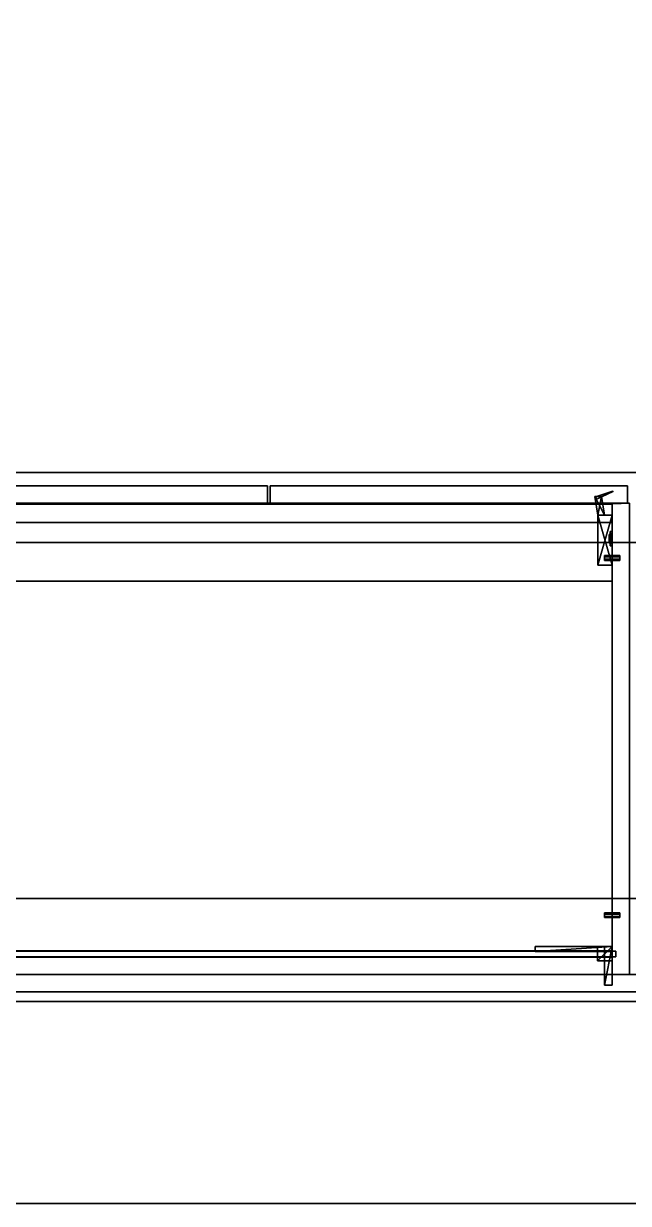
# Model space of a CAD drawing. Extents: x 0 to 6014, y -2453 to 0.
# Drawn here: x 2409 to 3038, y -2453 to -1227 of the extents above; entities that cross this region are included whole.
import ezdxf

# ---------------------------------------------------------------- set-up
doc = ezdxf.new("R2010")
doc.units = 0
for name, color, linetype in [('LAYER0', 7, 'CONTINUOUS'), ('LAYER1', 7, 'CONTINUOUS'), ('LAYER692', 7, 'CONTINUOUS'), ('LAYER698', 7, 'CONTINUOUS'), ('LAYER699', 45, 'CONTINUOUS'), ('LAYER785', 7, 'CONTINUOUS'), ('LAYER786', 2, 'CONTINUOUS'), ('LAYER787', 7, 'CONTINUOUS'), ('LAYER788', 253, 'CONTINUOUS'), ('LAYER789', 253, 'CONTINUOUS'), ('LAYER790', 253, 'CONTINUOUS'), ('LAYER791', 253, 'CONTINUOUS'), ('LAYER792', 253, 'CONTINUOUS'), ('LAYER793', 253, 'CONTINUOUS'), ('LAYER794', 7, 'CONTINUOUS'), ('LAYER796', 7, 'CONTINUOUS'), ('LAYER797', 7, 'CONTINUOUS'), ('LAYER798', 7, 'CONTINUOUS'), ('LAYER799', 7, 'CONTINUOUS'), ('LAYER800', 254, 'CONTINUOUS'), ('LAYER801', 254, 'CONTINUOUS'), ('LAYER808', 254, 'CONTINUOUS'), ('LAYER809', 28, 'CONTINUOUS'), ('LAYER810', 253, 'CONTINUOUS'), ('LAYER811', 28, 'CONTINUOUS'), ('LAYER812', 253, 'CONTINUOUS'), ('LAYER813', 254, 'CONTINUOUS')]:
    doc.layers.add(name, color=color, linetype=linetype)

msp = doc.modelspace()

# ---------------------------------------------------------------- linework, layer by layer
at = {"layer": 'LAYER0'}
for points, invisible_edges in [([(1510, -265), (4585, 0), (2107, -1840), (1510, -265)], 7), ([(1510, 0, 5), (2107, -1840, 5), (4585, 0, 5), (1510, 0, 5)], 3), ([(2107, -1840), (4585, 0), (2107, -2453), (2107, -1840)], 3), ([(2107, -2453), (4585, 0), (4585, -640), (2107, -2453)], 5), ([(4585, 0, 5), (2107, -1840, 5), (4585, -640, 5), (4585, 0, 5)], 3), ([(2107, -2453), (4585, -640), (6013.69, -2453), (2107, -2453)], 3), ([(2107, -1840, 5), (6013.69, -2453, 5), (4585, -640, 5), (2107, -1840, 5)], 7), ([(6013.69, -2453, 5), (2107, -1840, 5), (2107, -2453, 5), (6013.69, -2453, 5)], 1), ([(6013.69, -2453, 5), (2107, -2453), (6013.69, -2453), (6013.69, -2453, 5)], 1), ([(2107, -2453), (6013.69, -2453, 5), (2107, -2453, 5), (2107, -2453)], 1)]:
    msp.add_3dface(points, dxfattribs=dict(at, invisible_edges=invisible_edges))
at = {"layer": 'LAYER692', "invisible_edges": 1}
for points in [[(3677, -1693, 942), (2257, -2243, 942), (2257, -1693, 942), (3677, -1693, 942)], [(2257, -2243, 942), (3677, -1693, 942), (3677, -2243, 942), (2257, -2243, 942)], [(2257, -1693, 962), (3677, -1693, 942), (2257, -1693, 942), (2257, -1693, 962)], [(3677, -1693, 942), (2257, -1693, 962), (3677, -1693, 962), (3677, -1693, 942)], [(3677, -2243, 962), (2257, -1693, 962), (2257, -2243, 962), (3677, -2243, 962)], [(2257, -1693, 962), (3677, -2243, 962), (3677, -1693, 962), (2257, -1693, 962)], [(3677, -2243, 962), (2257, -2243, 942), (3677, -2243, 942), (3677, -2243, 962)], [(2257, -2243, 942), (3677, -2243, 962), (2257, -2243, 962), (2257, -2243, 942)]]:
    msp.add_3dface(points, dxfattribs=at)
at = {"layer": 'LAYER698', "invisible_edges": 1}
for points in [[(3657, -1766, 5), (2257, -2136, 5), (2257, -1766, 5), (3657, -1766, 5)], [(2257, -2136, 5), (3657, -1766, 5), (3657, -2136, 5), (2257, -2136, 5)], [(2257, -1766, 155), (3657, -1766, 5), (2257, -1766, 5), (2257, -1766, 155)], [(3657, -1766, 5), (2257, -1766, 155), (3657, -1766, 155), (3657, -1766, 5)], [(3657, -2136, 155), (2257, -1766, 155), (2257, -2136, 155), (3657, -2136, 155)], [(2257, -1766, 155), (3657, -2136, 155), (3657, -1766, 155), (2257, -1766, 155)], [(3657, -2136, 155), (2257, -2136, 5), (3657, -2136, 5), (3657, -2136, 155)], [(2257, -2136, 5), (3657, -2136, 155), (2257, -2136, 155), (2257, -2136, 5)]]:
    msp.add_3dface(points, dxfattribs=at)
at = {"layer": 'LAYER699', "invisible_edges": 1}
for points in [[(2257, -2215, 942), (3657, -2215, 5), (2257, -2215, 5), (2257, -2215, 942)], [(3657, -2215, 5), (2257, -2215, 942), (3657, -2215, 942), (3657, -2215, 5)], [(2257, -2233, 5), (3657, -2215, 5), (3657, -2233, 5), (2257, -2233, 5)], [(3657, -2215, 5), (2257, -2233, 5), (2257, -2215, 5), (3657, -2215, 5)], [(2257, -2215, 942), (3657, -2233, 942), (3657, -2215, 942), (2257, -2215, 942)], [(3657, -2233, 942), (2257, -2215, 942), (2257, -2233, 942), (3657, -2233, 942)], [(3657, -2233, 942), (2257, -2233, 5), (3657, -2233, 5), (3657, -2233, 942)], [(2257, -2233, 5), (3657, -2233, 942), (2257, -2233, 942), (2257, -2233, 5)]]:
    msp.add_3dface(points, dxfattribs=at)
at = {"layer": 'LAYER785', "invisible_edges": 1}
for points in [[(2307, -2215, 156), (3021, -1725, 156), (3021, -2215, 156), (2307, -2215, 156)], [(3021, -1725, 156), (2307, -2215, 156), (2307, -1725, 156), (3021, -1725, 156)], [(2307, -1725, 174), (3021, -1725, 156), (2307, -1725, 156), (2307, -1725, 174)], [(3021, -1725, 156), (2307, -1725, 174), (3021, -1725, 174), (3021, -1725, 156)], [(2307, -1725, 174), (3021, -2215, 174), (3021, -1725, 174), (2307, -1725, 174)], [(3021, -2215, 174), (2307, -1725, 174), (2307, -2215, 174), (3021, -2215, 174)], [(3021, -2215, 174), (3021, -1725, 156), (3021, -1725, 174), (3021, -2215, 174)], [(3021, -1725, 156), (3021, -2215, 174), (3021, -2215, 156), (3021, -1725, 156)], [(3021, -2215, 174), (2307, -2215, 156), (3021, -2215, 156), (3021, -2215, 174)], [(2307, -2215, 156), (3021, -2215, 174), (2307, -2215, 174), (2307, -2215, 156)]]:
    msp.add_3dface(points, dxfattribs=at)
at = {"layer": 'LAYER786'}
for points in [[(2941, -2186, 878), (2941, -2191, 878), (2941, -2186, 901), (2941, -2186, 878)], [(2941, -2186, 901), (2941, -2191, 878), (2941, -2191, 901), (2941, -2186, 901)], [(2941, -2186, 901), (2941, -2191, 901), (3021, -2186, 901), (2941, -2186, 901)], [(3021, -2186, 901), (2941, -2191, 901), (3021, -2191, 901), (3021, -2186, 901)], [(2941, -2186, 901), (3021, -2186, 901), (2941, -2186, 878), (2941, -2186, 901)], [(2941, -2186, 878), (3021, -2186, 901), (3021, -2186, 878), (2941, -2186, 878)], [(2941, -2186, 878), (3021, -2186, 878), (2941, -2191, 878), (2941, -2186, 878)], [(2941, -2191, 878), (3021, -2186, 878), (3021, -2191, 878), (2941, -2191, 878)], [(2941, -2191, 878), (3021, -2191, 878), (2941, -2191, 901), (2941, -2191, 878)], [(2941, -2191, 901), (3021, -2191, 878), (3021, -2191, 901), (2941, -2191, 901)], [(3021, -2186, 901), (3021, -2191, 901), (3021, -2186, 878), (3021, -2186, 901)], [(3021, -2186, 878), (3021, -2191, 901), (3021, -2191, 878), (3021, -2186, 878)]]:
    msp.add_3dface(points, dxfattribs=at)
at = {"layer": 'LAYER787', "invisible_edges": 1}
for points in [[(3021, -2186, 878), (2941, -2186, 901), (3021, -2186, 901), (3021, -2186, 878)], [(2941, -2186, 901), (3021, -2186, 878), (2941, -2186, 878), (2941, -2186, 901)], [(3021, -2191, 901), (2941, -2186, 901), (2941, -2191, 901), (3021, -2191, 901)], [(2941, -2186, 901), (3021, -2191, 901), (3021, -2186, 901), (2941, -2186, 901)], [(2941, -2191, 878), (2941, -2186, 901), (2941, -2186, 878), (2941, -2191, 878)], [(2941, -2186, 901), (2941, -2191, 878), (2941, -2191, 901), (2941, -2186, 901)], [(3021, -2186, 878), (2941, -2191, 878), (2941, -2186, 878), (3021, -2186, 878)], [(2941, -2191, 878), (3021, -2186, 878), (3021, -2191, 878), (2941, -2191, 878)], [(2941, -2191, 878), (3021, -2191, 901), (2941, -2191, 901), (2941, -2191, 878)], [(3021, -2191, 901), (2941, -2191, 878), (3021, -2191, 878), (3021, -2191, 901)], [(3021, -2191, 901), (3021, -2186, 878), (3021, -2186, 901), (3021, -2191, 901)], [(3021, -2186, 878), (3021, -2191, 901), (3021, -2191, 878), (3021, -2186, 878)]]:
    msp.add_3dface(points, dxfattribs=at)
at = {"layer": 'LAYER788'}
for points in [[(3006, -2186, 886), (3006, -2201, 886), (3006, -2186, 901), (3006, -2186, 886)], [(3006, -2186, 901), (3006, -2201, 886), (3006, -2201, 901), (3006, -2186, 901)], [(3006, -2186, 901), (3006, -2201, 901), (3021, -2186, 901), (3006, -2186, 901)], [(3021, -2186, 901), (3006, -2201, 901), (3021, -2201, 901), (3021, -2186, 901)], [(3006, -2186, 901), (3021, -2186, 901), (3006, -2186, 886), (3006, -2186, 901)], [(3006, -2186, 886), (3021, -2186, 901), (3021, -2186, 886), (3006, -2186, 886)], [(3006, -2186, 886), (3021, -2186, 886), (3006, -2201, 886), (3006, -2186, 886)], [(3006, -2201, 886), (3021, -2186, 886), (3021, -2201, 886), (3006, -2201, 886)], [(3021, -2186, 901), (3021, -2201, 901), (3021, -2186, 886), (3021, -2186, 901)], [(3021, -2186, 886), (3021, -2201, 901), (3021, -2201, 886), (3021, -2186, 886)], [(3006, -2201, 886), (3021, -2201, 886), (3006, -2201, 901), (3006, -2201, 886)], [(3006, -2201, 901), (3021, -2201, 886), (3021, -2201, 901), (3006, -2201, 901)]]:
    msp.add_3dface(points, dxfattribs=at)
at = {"layer": 'LAYER789'}
for points in [[(3006, -2186, 886), (3006, -2201, 886), (3006, -2186, 901), (3006, -2186, 886)], [(3006, -2186, 901), (3006, -2201, 886), (3006, -2201, 901), (3006, -2186, 901)], [(3006, -2186, 901), (3006, -2201, 901), (3021, -2186, 901), (3006, -2186, 901)], [(3021, -2186, 901), (3006, -2201, 901), (3021, -2201, 901), (3021, -2186, 901)], [(3006, -2186, 901), (3021, -2186, 901), (3006, -2186, 886), (3006, -2186, 901)], [(3006, -2186, 886), (3021, -2186, 901), (3021, -2186, 886), (3006, -2186, 886)], [(3006, -2186, 886), (3021, -2186, 886), (3006, -2201, 886), (3006, -2186, 886)], [(3006, -2201, 886), (3021, -2186, 886), (3021, -2201, 886), (3006, -2201, 886)], [(3021, -2186, 901), (3021, -2201, 901), (3021, -2186, 886), (3021, -2186, 901)], [(3021, -2186, 886), (3021, -2201, 901), (3021, -2201, 886), (3021, -2186, 886)], [(3006, -2201, 886), (3021, -2201, 886), (3006, -2201, 901), (3006, -2201, 886)], [(3006, -2201, 901), (3021, -2201, 886), (3021, -2201, 901), (3006, -2201, 901)]]:
    msp.add_3dface(points, dxfattribs=at)
at = {"layer": 'LAYER790'}
for points in [[(3006, -2186, 886), (3006, -2201, 886), (3006, -2186, 901), (3006, -2186, 886)], [(3006, -2186, 901), (3006, -2201, 886), (3006, -2201, 901), (3006, -2186, 901)], [(3006, -2186, 901), (3006, -2201, 901), (3021, -2186, 901), (3006, -2186, 901)], [(3021, -2186, 901), (3006, -2201, 901), (3021, -2201, 901), (3021, -2186, 901)], [(3006, -2186, 901), (3021, -2186, 901), (3006, -2186, 886), (3006, -2186, 901)], [(3006, -2186, 886), (3021, -2186, 901), (3021, -2186, 886), (3006, -2186, 886)], [(3006, -2186, 886), (3021, -2186, 886), (3006, -2201, 886), (3006, -2186, 886)], [(3006, -2201, 886), (3021, -2186, 886), (3021, -2201, 886), (3006, -2201, 886)], [(3021, -2186, 901), (3021, -2201, 901), (3021, -2186, 886), (3021, -2186, 901)], [(3021, -2186, 886), (3021, -2201, 901), (3021, -2201, 886), (3021, -2186, 886)], [(3006, -2201, 886), (3021, -2201, 886), (3006, -2201, 901), (3006, -2201, 886)], [(3006, -2201, 901), (3021, -2201, 886), (3021, -2201, 901), (3006, -2201, 901)]]:
    msp.add_3dface(points, dxfattribs=at)
at = {"layer": 'LAYER791'}
for points in [[(3006, -2186, 886), (3006, -2201, 886), (3006, -2186, 901), (3006, -2186, 886)], [(3006, -2186, 901), (3006, -2201, 886), (3006, -2201, 901), (3006, -2186, 901)], [(3006, -2186, 901), (3006, -2201, 901), (3021, -2186, 901), (3006, -2186, 901)], [(3021, -2186, 901), (3006, -2201, 901), (3021, -2201, 901), (3021, -2186, 901)], [(3006, -2186, 901), (3021, -2186, 901), (3006, -2186, 886), (3006, -2186, 901)], [(3006, -2186, 886), (3021, -2186, 901), (3021, -2186, 886), (3006, -2186, 886)], [(3006, -2186, 886), (3021, -2186, 886), (3006, -2201, 886), (3006, -2186, 886)], [(3006, -2201, 886), (3021, -2186, 886), (3021, -2201, 886), (3006, -2201, 886)], [(3021, -2186, 901), (3021, -2201, 901), (3021, -2186, 886), (3021, -2186, 901)], [(3021, -2186, 886), (3021, -2201, 901), (3021, -2201, 886), (3021, -2186, 886)], [(3006, -2201, 886), (3021, -2201, 886), (3006, -2201, 901), (3006, -2201, 886)], [(3006, -2201, 901), (3021, -2201, 886), (3021, -2201, 901), (3006, -2201, 901)]]:
    msp.add_3dface(points, dxfattribs=at)
at = {"layer": 'LAYER792'}
for points in [[(3013, -2186, 893), (3013, -2226, 893), (3013, -2186, 901), (3013, -2186, 893)], [(3013, -2186, 901), (3013, -2226, 893), (3013, -2226, 901), (3013, -2186, 901)], [(3013, -2186, 901), (3013, -2226, 901), (3021, -2186, 901), (3013, -2186, 901)], [(3021, -2186, 901), (3013, -2226, 901), (3021, -2226, 901), (3021, -2186, 901)], [(3013, -2186, 901), (3021, -2186, 901), (3013, -2186, 893), (3013, -2186, 901)], [(3013, -2186, 893), (3021, -2186, 901), (3021, -2186, 893), (3013, -2186, 893)], [(3013, -2186, 893), (3021, -2186, 893), (3013, -2226, 893), (3013, -2186, 893)], [(3013, -2226, 893), (3021, -2186, 893), (3021, -2226, 893), (3013, -2226, 893)], [(3021, -2186, 901), (3021, -2226, 901), (3021, -2186, 893), (3021, -2186, 901)], [(3021, -2186, 893), (3021, -2226, 901), (3021, -2226, 893), (3021, -2186, 893)], [(3013, -2226, 893), (3021, -2226, 893), (3013, -2226, 901), (3013, -2226, 893)], [(3013, -2226, 901), (3021, -2226, 893), (3021, -2226, 901), (3013, -2226, 901)]]:
    msp.add_3dface(points, dxfattribs=at)
at = {"layer": 'LAYER793'}
for points in [[(2941, -2186, 885), (2941, -2191, 885), (2941, -2186, 901), (2941, -2186, 885)], [(2941, -2186, 901), (2941, -2191, 885), (2941, -2191, 901), (2941, -2186, 901)], [(2941, -2186, 901), (2941, -2191, 901), (3021, -2186, 901), (2941, -2186, 901)], [(3021, -2186, 901), (2941, -2191, 901), (3021, -2191, 901), (3021, -2186, 901)], [(2941, -2186, 901), (3021, -2186, 901), (2941, -2186, 885), (2941, -2186, 901)], [(2941, -2186, 885), (3021, -2186, 901), (3021, -2186, 885), (2941, -2186, 885)], [(2941, -2186, 885), (3021, -2186, 885), (2941, -2191, 885), (2941, -2186, 885)], [(2941, -2191, 885), (3021, -2186, 885), (3021, -2191, 885), (2941, -2191, 885)], [(2941, -2191, 885), (3021, -2191, 885), (2941, -2191, 901), (2941, -2191, 885)], [(2941, -2191, 901), (3021, -2191, 885), (3021, -2191, 901), (2941, -2191, 901)], [(3021, -2186, 901), (3021, -2191, 901), (3021, -2186, 885), (3021, -2186, 901)], [(3021, -2186, 885), (3021, -2191, 901), (3021, -2191, 885), (3021, -2186, 885)]]:
    msp.add_3dface(points, dxfattribs=at)
at = {"layer": 'LAYER794', "invisible_edges": 1}
for points in [[(3021, -2215, 942), (3021, -1725, 155), (3021, -2215, 155), (3021, -2215, 942)], [(3021, -1725, 155), (3021, -2215, 942), (3021, -1725, 942), (3021, -1725, 155)], [(3039, -2215, 155), (3021, -1725, 155), (3039, -1725, 155), (3039, -2215, 155)], [(3021, -1725, 155), (3039, -2215, 155), (3021, -2215, 155), (3021, -1725, 155)], [(3039, -1725, 942), (3021, -1725, 155), (3021, -1725, 942), (3039, -1725, 942)], [(3021, -1725, 155), (3039, -1725, 942), (3039, -1725, 155), (3021, -1725, 155)], [(3021, -2215, 942), (3039, -1725, 942), (3021, -1725, 942), (3021, -2215, 942)], [(3039, -1725, 942), (3021, -2215, 942), (3039, -2215, 942), (3039, -1725, 942)], [(3039, -2215, 155), (3021, -2215, 942), (3021, -2215, 155), (3039, -2215, 155)], [(3021, -2215, 942), (3039, -2215, 155), (3039, -2215, 942), (3021, -2215, 942)]]:
    msp.add_3dface(points, dxfattribs=at)
at = {"layer": 'LAYER796', "invisible_edges": 1}
for points in [[(3025, -2190.7, 941.5), (2303, -2196.7, 941.5), (3025, -2196.7, 941.5), (3025, -2190.7, 941.5)], [(2303, -2196.7, 941.5), (3025, -2190.7, 941.5), (2303, -2190.7, 941.5), (2303, -2196.7, 941.5)], [(2303, -2190.7, 170), (3025, -2196.7, 170), (2303, -2196.7, 170), (2303, -2190.7, 170)], [(3025, -2196.7, 170), (2303, -2190.7, 170), (3025, -2190.7, 170), (3025, -2196.7, 170)], [(3025, -2190.7, 941.5), (2303, -2190.7, 170), (2303, -2190.7, 941.5), (3025, -2190.7, 941.5)], [(2303, -2190.7, 170), (3025, -2190.7, 941.5), (3025, -2190.7, 170), (2303, -2190.7, 170)], [(3025, -2196.7, 170), (3025, -2190.7, 941.5), (3025, -2196.7, 941.5), (3025, -2196.7, 170)], [(3025, -2190.7, 941.5), (3025, -2196.7, 170), (3025, -2190.7, 170), (3025, -2190.7, 941.5)], [(3025, -2196.7, 170), (2303, -2196.7, 941.5), (2303, -2196.7, 170), (3025, -2196.7, 170)], [(2303, -2196.7, 941.5), (3025, -2196.7, 170), (3025, -2196.7, 941.5), (2303, -2196.7, 941.5)]]:
    msp.add_3dface(points, dxfattribs=at)
at = {"layer": 'LAYER797', "invisible_edges": 1}
for points in [[(2307, -1806, 923.5), (3021, -1726, 923.5), (3021, -1806, 923.5), (2307, -1806, 923.5)], [(3021, -1726, 923.5), (2307, -1806, 923.5), (2307, -1726, 923.5), (3021, -1726, 923.5)], [(2307, -1726, 941.5), (3021, -1726, 923.5), (2307, -1726, 923.5), (2307, -1726, 941.5)], [(3021, -1726, 923.5), (2307, -1726, 941.5), (3021, -1726, 941.5), (3021, -1726, 923.5)], [(2307, -1726, 941.5), (3021, -1806, 941.5), (3021, -1726, 941.5), (2307, -1726, 941.5)], [(3021, -1806, 941.5), (2307, -1726, 941.5), (2307, -1806, 941.5), (3021, -1806, 941.5)], [(3021, -1806, 941.5), (3021, -1726, 923.5), (3021, -1726, 941.5), (3021, -1806, 941.5)], [(3021, -1726, 923.5), (3021, -1806, 941.5), (3021, -1806, 923.5), (3021, -1726, 923.5)], [(3021, -1806, 941.5), (2307, -1806, 923.5), (3021, -1806, 923.5), (3021, -1806, 941.5)], [(2307, -1806, 923.5), (3021, -1806, 941.5), (2307, -1806, 941.5), (2307, -1806, 923.5)]]:
    msp.add_3dface(points, dxfattribs=at)
at = {"layer": 'LAYER798', "invisible_edges": 1}
for points in [[(3021, -2197, 941.5), (2307, -2215, 941.5), (3021, -2215, 941.5), (3021, -2197, 941.5)], [(2307, -2215, 941.5), (3021, -2197, 941.5), (2307, -2197, 941.5), (2307, -2215, 941.5)], [(2307, -2197, 821.5), (3021, -2215, 821.5), (2307, -2215, 821.5), (2307, -2197, 821.5)], [(3021, -2215, 821.5), (2307, -2197, 821.5), (3021, -2197, 821.5), (3021, -2215, 821.5)], [(3021, -2197, 941.5), (2307, -2197, 821.5), (2307, -2197, 941.5), (3021, -2197, 941.5)], [(2307, -2197, 821.5), (3021, -2197, 941.5), (3021, -2197, 821.5), (2307, -2197, 821.5)], [(3021, -2215, 821.5), (3021, -2197, 941.5), (3021, -2215, 941.5), (3021, -2215, 821.5)], [(3021, -2197, 941.5), (3021, -2215, 821.5), (3021, -2197, 821.5), (3021, -2197, 941.5)], [(3021, -2215, 821.5), (2307, -2215, 941.5), (2307, -2215, 821.5), (3021, -2215, 821.5)], [(2307, -2215, 941.5), (3021, -2215, 821.5), (3021, -2215, 941.5), (2307, -2215, 941.5)]]:
    msp.add_3dface(points, dxfattribs=at)
at = {"layer": 'LAYER799', "invisible_edges": 1}
for points in [[(2307, -2190.4, 539.5), (3021, -1745, 539.5), (3021, -2190.4, 539.5), (2307, -2190.4, 539.5)], [(3021, -1745, 539.5), (2307, -2190.4, 539.5), (2307, -1745, 539.5), (3021, -1745, 539.5)], [(2307, -1745, 557.5), (3021, -1745, 539.5), (2307, -1745, 539.5), (2307, -1745, 557.5)], [(3021, -1745, 539.5), (2307, -1745, 557.5), (3021, -1745, 557.5), (3021, -1745, 539.5)], [(2307, -1745, 557.5), (3021, -2190.4, 557.5), (3021, -1745, 557.5), (2307, -1745, 557.5)], [(3021, -2190.4, 557.5), (2307, -1745, 557.5), (2307, -2190.4, 557.5), (3021, -2190.4, 557.5)], [(3021, -2190.4, 557.5), (3021, -1745, 539.5), (3021, -1745, 557.5), (3021, -2190.4, 557.5)], [(3021, -1745, 539.5), (3021, -2190.4, 557.5), (3021, -2190.4, 539.5), (3021, -1745, 539.5)], [(3021, -2190.4, 557.5), (2307, -2190.4, 539.5), (3021, -2190.4, 539.5), (3021, -2190.4, 557.5)], [(2307, -2190.4, 539.5), (3021, -2190.4, 557.5), (2307, -2190.4, 557.5), (2307, -2190.4, 539.5)]]:
    msp.add_3dface(points, dxfattribs=at)
at = {"layer": 'LAYER800'}
for points in [[(3013, -1779.5, 537), (3013, -1784.5, 537), (3013, -1783.25, 539.165), (3013, -1780.75, 539.165)], [(3013, -1779.5, 537), (3013, -1780.75, 534.8349), (3013, -1783.25, 534.8349), (3013, -1784.5, 537)], [(3020.95, -1785, 537), (3020.95, -1779, 537), (3020.95, -1780.5, 539.5981), (3020.95, -1783.5, 539.5981)], [(3020.95, -1785, 537), (3020.95, -1779, 537), (3020.95, -1780.5, 534.4019), (3020.95, -1783.5, 534.4019)], [(3021.05, -1785, 537), (3021.05, -1779, 537), (3021.05, -1780.5, 539.5981), (3021.05, -1783.5, 539.5981)], [(3021.05, -1785, 537), (3021.05, -1779, 537), (3021.05, -1780.5, 534.4019), (3021.05, -1783.5, 534.4019)], [(3029, -1779.5, 537), (3029, -1784.5, 537), (3029, -1783.25, 539.165), (3029, -1780.75, 539.165)], [(3029, -1779.5, 537), (3029, -1780.75, 534.8349), (3029, -1783.25, 534.8349), (3029, -1784.5, 537)]]:
    msp.add_3dface(points, dxfattribs=at)
at = {"layer": 'LAYER801'}
for points in [[(3013, -2150.9, 537), (3013, -2155.9, 537), (3013, -2154.65, 539.165), (3013, -2152.15, 539.165)], [(3013, -2150.9, 537), (3013, -2152.15, 534.8349), (3013, -2154.65, 534.8349), (3013, -2155.9, 537)], [(3020.95, -2156.4, 537), (3020.95, -2150.4, 537), (3020.95, -2151.9, 539.5981), (3020.95, -2154.9, 539.5981)], [(3020.95, -2156.4, 537), (3020.95, -2150.4, 537), (3020.95, -2151.9, 534.4019), (3020.95, -2154.9, 534.4019)], [(3021.05, -2156.4, 537), (3021.05, -2150.4, 537), (3021.05, -2151.9, 539.5981), (3021.05, -2154.9, 539.5981)], [(3021.05, -2156.4, 537), (3021.05, -2150.4, 537), (3021.05, -2151.9, 534.4019), (3021.05, -2154.9, 534.4019)], [(3029, -2150.9, 537), (3029, -2155.9, 537), (3029, -2154.65, 539.165), (3029, -2152.15, 539.165)], [(3029, -2150.9, 537), (3029, -2152.15, 534.8349), (3029, -2154.65, 534.8349), (3029, -2155.9, 537)]]:
    msp.add_3dface(points, dxfattribs=at)
at = {"layer": 'LAYER808', "invisible_edges": 1}
for points in [[(2662.5, -1707, 158), (2291, -1725, 158), (2291, -1707, 158), (2662.5, -1707, 158)], [(2291, -1725, 158), (2662.5, -1707, 158), (2662.5, -1725, 158), (2291, -1725, 158)], [(2662.5, -1725, 939), (2291, -1707, 939), (2291, -1725, 939), (2662.5, -1725, 939)], [(2291, -1707, 939), (2662.5, -1725, 939), (2662.5, -1707, 939), (2291, -1707, 939)], [(2291, -1707, 939), (2662.5, -1707, 158), (2291, -1707, 158), (2291, -1707, 939)], [(2662.5, -1707, 158), (2291, -1707, 939), (2662.5, -1707, 939), (2662.5, -1707, 158)], [(2662.5, -1707, 158), (2662.5, -1725, 939), (2662.5, -1725, 158), (2662.5, -1707, 158)], [(2662.5, -1725, 939), (2662.5, -1707, 158), (2662.5, -1707, 939), (2662.5, -1725, 939)], [(2662.5, -1725, 939), (2291, -1725, 158), (2662.5, -1725, 158), (2662.5, -1725, 939)], [(2291, -1725, 158), (2662.5, -1725, 939), (2291, -1725, 939), (2291, -1725, 158)]]:
    msp.add_3dface(points, dxfattribs=at)
at = {"layer": 'LAYER809'}
for points in [[(2999.5, -1726, 279), (2999.5, -1725, 279), (2999.5, -1726, 279)], [(3017.5, -1726, 237), (3017.5, -1725, 237), (2999.5, -1725, 237), (2999.5, -1726, 237)], [(2999.5, -1725, 237), (2999.5, -1725, 279), (2999.5, -1726, 279), (2999.5, -1726, 237)], [(3017.5, -1726, 279), (3017.5, -1725, 279), (2999.5, -1725, 279), (2999.5, -1726, 279)], [(2999.5, -1725, 237), (3017.5, -1725, 237), (3017.5, -1725, 279), (2999.5, -1725, 279)], [(2999.5, -1726, 237), (3017.5, -1726, 237), (3017.5, -1726, 237), (2999.5, -1726, 237)], [(2999.5, -1726, 279), (3017.5, -1726, 279), (3017.5, -1726, 279), (2999.5, -1726, 279)], [(3004.5, -1725, 249), (3004.5, -1725, 267), (3004.5, -1725, 249)], [(3004.5, -1726, 249), (3004.5, -1725, 249), (3004.5, -1725, 267), (3004.5, -1726, 267)], [(3004.5, -1726, 249), (3004.5, -1725, 249), (3017.5, -1725, 249), (3017.5, -1726, 249)], [(3004.5, -1726, 267), (3004.5, -1725, 267), (3017.5, -1725, 267), (3017.5, -1726, 267)], [(3017.5, -1725, 249), (3017.5, -1725, 237), (3017.5, -1725, 249)], [(3017.5, -1725, 267), (3017.5, -1725, 279), (3017.5, -1725, 267)], [(3017.5, -1726, 249), (3017.5, -1725, 249), (3017.5, -1725, 237), (3017.5, -1726, 237)], [(3017.5, -1726, 267), (3017.5, -1725, 267), (3017.5, -1725, 279), (3017.5, -1726, 279)]]:
    msp.add_3dface(points, dxfattribs=at)
for points, invisible_edges in [([(2999.5, -1726, 279), (2999.5, -1726, 237), (3004.5, -1726, 249), (3004.5, -1726, 267)], 10), ([(2999.5, -1726, 237), (3004.5, -1726, 249), (3017.5, -1726, 249), (3017.5, -1726, 237)], 1), ([(2999.5, -1726, 279), (3004.5, -1726, 267), (3017.5, -1726, 267), (3017.5, -1726, 279)], 1), ([(3017.5, -1725.5, 267), (3017.5, -1725.5, 249), (3004.5, -1725.5, 249), (3004.5, -1725.5, 267)], 1), ([(3017.5, -1725.25, 245), (3022.475, -1725.25, 245.9896), (3021.5, -1725.25, 252.5), (3017.5, -1725.25, 249)], 2), ([(3022.475, -1725.25, 270.0104), (3017.5, -1725.25, 271), (3017.5, -1725.25, 267), (3021.5, -1725.25, 263.5)], 8), ([(3021.709, -1725.5, 263.3167), (3021.5, -1725.5, 252.5), (3017.5, -1725.5, 249), (3017.5, -1725.5, 267)], 5), ([(3022.475, -1725.25, 245.9896), (3026.692, -1725.25, 248.8076), (3025, -1725.25, 252.5), (3021.5, -1725.25, 252.5)], 10), ([(3026.692, -1725.25, 267.1924), (3022.475, -1725.25, 270.0104), (3021.5, -1725.25, 263.5), (3025, -1725.25, 263.5)], 10), ([(3028.5, -1725.5, 263.5), (3028.5, -1725.5, 252.5), (3021.5, -1725.5, 252.5), (3021.709, -1725.5, 263.3167)], 4), ([(3026.692, -1725.25, 248.8076), (3029.51, -1725.25, 253.0251), (3028.5, -1725.25, 252.5), (3025, -1725.25, 252.5)], 10), ([(3029.51, -1725.25, 262.9749), (3026.692, -1725.25, 267.1924), (3025, -1725.25, 263.5), (3028.5, -1725.25, 263.5)], 10), ([(3029.51, -1725.25, 253.0251), (3030.5, -1725.25, 258), (3028.5, -1725.25, 258), (3028.5, -1725.25, 252.5)], 10), ([(3030.5, -1725.25, 258), (3029.51, -1725.25, 262.9749), (3028.5, -1725.25, 263.5), (3028.5, -1725.25, 258)], 10)]:
    msp.add_3dface(points, dxfattribs=dict(at, invisible_edges=invisible_edges))
at = {"layer": 'LAYER810'}
for points in [[(3003.818, -1718.544, 252.3477), (3021.591, -1712.5, 252.3477), (3005.308, -1720.925, 252.3477), (3003.818, -1718.544, 252.3477)], [(3021.591, -1712.5, 263.652), (3003.818, -1718.544, 263.652), (3022.082, -1713.077, 263.652), (3021.591, -1712.5, 263.652)], [(3003.818, -1718.544, 252.3477), (3021.591, -1712.5, 263.652), (3021.591, -1712.5, 252.3477), (3003.818, -1718.544, 252.3477)], [(3003.818, -1718.544, 263.652), (3021.591, -1712.5, 263.652), (3003.818, -1718.544, 252.3477), (3003.818, -1718.544, 263.652)], [(3022.082, -1713.077, 263.652), (3003.818, -1718.544, 263.652), (3005.308, -1720.925, 263.652), (3022.082, -1713.077, 263.652)], [(3005.308, -1720.925, 252.3477), (3021.591, -1712.5, 252.3477), (3022.082, -1713.077, 252.3477), (3005.308, -1720.925, 252.3477)], [(3013.042, -1737.5, 251.2174), (3003.094, -1718.135, 251.2174), (3010.058, -1718.135, 251.2174), (3013.042, -1737.5, 251.2174)], [(3006.079, -1737.5, 251.2174), (3003.094, -1718.135, 251.2174), (3013.042, -1737.5, 251.2174), (3006.079, -1737.5, 251.2174)], [(3003.094, -1718.135, 264.7826), (3006.079, -1737.5, 264.7826), (3010.058, -1718.135, 264.7826), (3003.094, -1718.135, 264.7826)], [(3006.079, -1737.5, 251.2174), (3003.094, -1718.135, 264.7826), (3003.094, -1718.135, 251.2174), (3006.079, -1737.5, 251.2174)], [(3006.079, -1737.5, 264.7826), (3003.094, -1718.135, 264.7826), (3006.079, -1737.5, 251.2174), (3006.079, -1737.5, 264.7826)], [(3010.058, -1718.135, 264.7826), (3006.079, -1737.5, 264.7826), (3013.042, -1737.5, 264.7826), (3010.058, -1718.135, 264.7826)], [(3021, -1789.5, 251.2174), (3006.079, -1737.5, 251.2174), (3021, -1737.5, 251.2174), (3021, -1789.5, 251.2174)], [(3006.079, -1789.5, 251.2174), (3006.079, -1737.5, 251.2174), (3021, -1789.5, 251.2174), (3006.079, -1789.5, 251.2174)], [(3021, -1737.5, 264.7826), (3006.079, -1789.5, 264.7826), (3021, -1789.5, 264.7826), (3021, -1737.5, 264.7826)], [(3006.079, -1737.5, 264.7826), (3006.079, -1789.5, 264.7826), (3021, -1737.5, 264.7826), (3006.079, -1737.5, 264.7826)], [(3006.079, -1789.5, 251.2174), (3006.079, -1737.5, 264.7826), (3006.079, -1737.5, 251.2174), (3006.079, -1789.5, 251.2174)], [(3006.079, -1789.5, 264.7826), (3006.079, -1737.5, 264.7826), (3006.079, -1789.5, 251.2174), (3006.079, -1789.5, 264.7826)], [(3019.01, -1757.757, 276.0869), (3018.016, -1762, 271.2909), (3018.016, -1757.757, 276.0869), (3019.01, -1757.757, 276.0869)], [(3019.01, -1762, 271.2909), (3018.016, -1762, 271.2909), (3019.01, -1757.757, 276.0869), (3019.01, -1762, 271.2909)], [(3019.01, -1757.757, 276.0869), (3018.016, -1762, 280.883), (3019.01, -1762, 280.883), (3019.01, -1757.757, 276.0869)], [(3018.016, -1757.757, 276.0869), (3018.016, -1762, 280.883), (3019.01, -1757.757, 276.0869), (3018.016, -1757.757, 276.0869)], [(3018.016, -1757.757, 276.0869), (3018.016, -1766.243, 276.0869), (3018.016, -1762, 280.883), (3018.016, -1757.757, 276.0869)], [(3018.016, -1762, 271.2909), (3018.016, -1766.243, 276.0869), (3018.016, -1757.757, 276.0869), (3018.016, -1762, 271.2909)], [(3019.01, -1757.757, 239.913), (3018.016, -1762, 235.117), (3018.016, -1757.757, 239.913), (3019.01, -1757.757, 239.913)], [(3019.01, -1762, 235.117), (3018.016, -1762, 235.117), (3019.01, -1757.757, 239.913), (3019.01, -1762, 235.117)], [(3019.01, -1757.757, 239.913), (3018.016, -1762, 244.7091), (3019.01, -1762, 244.7091), (3019.01, -1757.757, 239.913)], [(3018.016, -1757.757, 239.913), (3018.016, -1762, 244.7091), (3019.01, -1757.757, 239.913), (3018.016, -1757.757, 239.913)], [(3018.016, -1757.757, 239.913), (3018.016, -1766.243, 239.913), (3018.016, -1762, 244.7091), (3018.016, -1757.757, 239.913)], [(3018.016, -1762, 235.117), (3018.016, -1766.243, 239.913), (3018.016, -1757.757, 239.913), (3018.016, -1762, 235.117)], [(3019.01, -1762, 271.2909), (3018.016, -1766.243, 276.0869), (3018.016, -1762, 271.2909), (3019.01, -1762, 271.2909)], [(3019.01, -1766.243, 276.0869), (3018.016, -1766.243, 276.0869), (3019.01, -1762, 271.2909), (3019.01, -1766.243, 276.0869)], [(3019.01, -1766.243, 276.0869), (3018.016, -1762, 280.883), (3018.016, -1766.243, 276.0869), (3019.01, -1766.243, 276.0869)], [(3019.01, -1762, 280.883), (3018.016, -1762, 280.883), (3019.01, -1766.243, 276.0869), (3019.01, -1762, 280.883)], [(3019.01, -1762, 235.117), (3018.016, -1766.243, 239.913), (3018.016, -1762, 235.117), (3019.01, -1762, 235.117)], [(3019.01, -1766.243, 239.913), (3018.016, -1766.243, 239.913), (3019.01, -1762, 235.117), (3019.01, -1766.243, 239.913)], [(3019.01, -1766.243, 239.913), (3018.016, -1762, 244.7091), (3018.016, -1766.243, 239.913), (3019.01, -1766.243, 239.913)], [(3019.01, -1762, 244.7091), (3018.016, -1762, 244.7091), (3019.01, -1766.243, 239.913), (3019.01, -1762, 244.7091)], [(3021, -1769.5, 284), (3021, -1754.5, 284), (3019.01, -1754.5, 284), (3021, -1769.5, 284)], [(3019.01, -1769.5, 284), (3021, -1769.5, 284), (3019.01, -1754.5, 284), (3019.01, -1769.5, 284)], [(3021, -1754.5, 232), (3021, -1769.5, 232), (3019.01, -1769.5, 232), (3021, -1754.5, 232)], [(3019.01, -1754.5, 232), (3021, -1754.5, 232), (3019.01, -1769.5, 232), (3019.01, -1754.5, 232)], [(3019.01, -1754.5, 284), (3021, -1754.5, 284), (3021, -1754.5, 232), (3019.01, -1754.5, 284)], [(3019.01, -1754.5, 232), (3019.01, -1754.5, 284), (3021, -1754.5, 232), (3019.01, -1754.5, 232)], [(3019.01, -1769.5, 284), (3019.01, -1754.5, 284), (3019.01, -1754.5, 232), (3019.01, -1769.5, 284)], [(3019.01, -1769.5, 232), (3019.01, -1769.5, 284), (3019.01, -1754.5, 232), (3019.01, -1769.5, 232)], [(3019.01, -1757.757, 276.0869), (3019.01, -1762, 271.2909), (3019.01, -1762, 280.883), (3019.01, -1757.757, 276.0869)], [(3019.01, -1757.757, 239.913), (3019.01, -1762, 235.117), (3019.01, -1762, 244.7091), (3019.01, -1757.757, 239.913)], [(3019.01, -1762, 271.2909), (3019.01, -1766.243, 276.0869), (3019.01, -1762, 280.883), (3019.01, -1762, 271.2909)], [(3019.01, -1762, 235.117), (3019.01, -1766.243, 239.913), (3019.01, -1762, 244.7091), (3019.01, -1762, 235.117)], [(3021, -1769.5, 232), (3021, -1769.5, 284), (3019.01, -1769.5, 284), (3021, -1769.5, 232)], [(3019.01, -1769.5, 232), (3021, -1769.5, 232), (3019.01, -1769.5, 284), (3019.01, -1769.5, 232)], [(3021, -1789.5, 264.7826), (3006.079, -1789.5, 251.2174), (3021, -1789.5, 251.2174), (3021, -1789.5, 264.7826)], [(3006.079, -1789.5, 264.7826), (3006.079, -1789.5, 251.2174), (3021, -1789.5, 264.7826), (3006.079, -1789.5, 264.7826)]]:
    msp.add_3dface(points, dxfattribs=at)
at = {"layer": 'LAYER811'}
for points in [[(2999.5, -1726, 860), (2999.5, -1725, 860), (2999.5, -1726, 860)], [(3017.5, -1726, 818), (3017.5, -1725, 818), (2999.5, -1725, 818), (2999.5, -1726, 818)], [(2999.5, -1725, 818), (2999.5, -1725, 860), (2999.5, -1726, 860), (2999.5, -1726, 818)], [(3017.5, -1726, 860), (3017.5, -1725, 860), (2999.5, -1725, 860), (2999.5, -1726, 860)], [(2999.5, -1725, 818), (3017.5, -1725, 818), (3017.5, -1725, 860), (2999.5, -1725, 860)], [(2999.5, -1726, 818), (3017.5, -1726, 818), (3017.5, -1726, 818), (2999.5, -1726, 818)], [(2999.5, -1726, 860), (3017.5, -1726, 860), (3017.5, -1726, 860), (2999.5, -1726, 860)], [(3004.5, -1725, 830), (3004.5, -1725, 848), (3004.5, -1725, 830)], [(3004.5, -1726, 830), (3004.5, -1725, 830), (3004.5, -1725, 848), (3004.5, -1726, 848)], [(3004.5, -1726, 830), (3004.5, -1725, 830), (3017.5, -1725, 830), (3017.5, -1726, 830)], [(3004.5, -1726, 848), (3004.5, -1725, 848), (3017.5, -1725, 848), (3017.5, -1726, 848)], [(3017.5, -1725, 830), (3017.5, -1725, 818), (3017.5, -1725, 830)], [(3017.5, -1725, 848), (3017.5, -1725, 860), (3017.5, -1725, 848)], [(3017.5, -1726, 830), (3017.5, -1725, 830), (3017.5, -1725, 818), (3017.5, -1726, 818)], [(3017.5, -1726, 848), (3017.5, -1725, 848), (3017.5, -1725, 860), (3017.5, -1726, 860)]]:
    msp.add_3dface(points, dxfattribs=at)
for points, invisible_edges in [([(2999.5, -1726, 860), (2999.5, -1726, 818), (3004.5, -1726, 830), (3004.5, -1726, 848)], 10), ([(2999.5, -1726, 818), (3004.5, -1726, 830), (3017.5, -1726, 830), (3017.5, -1726, 818)], 1), ([(2999.5, -1726, 860), (3004.5, -1726, 848), (3017.5, -1726, 848), (3017.5, -1726, 860)], 1), ([(3017.5, -1725.5, 848), (3017.5, -1725.5, 830), (3004.5, -1725.5, 830), (3004.5, -1725.5, 848)], 1), ([(3017.5, -1725.25, 826), (3022.475, -1725.25, 826.9896), (3021.5, -1725.25, 833.5), (3017.5, -1725.25, 830)], 2), ([(3022.475, -1725.25, 851.0104), (3017.5, -1725.25, 852), (3017.5, -1725.25, 848), (3021.5, -1725.25, 844.5)], 8), ([(3021.709, -1725.5, 844.3167), (3021.5, -1725.5, 833.5), (3017.5, -1725.5, 830), (3017.5, -1725.5, 848)], 5), ([(3022.475, -1725.25, 826.9896), (3026.692, -1725.25, 829.8076), (3025, -1725.25, 833.5), (3021.5, -1725.25, 833.5)], 10), ([(3026.692, -1725.25, 848.1924), (3022.475, -1725.25, 851.0104), (3021.5, -1725.25, 844.5), (3025, -1725.25, 844.5)], 10), ([(3028.5, -1725.5, 844.5), (3028.5, -1725.5, 833.5), (3021.5, -1725.5, 833.5), (3021.709, -1725.5, 844.3167)], 4), ([(3026.692, -1725.25, 829.8076), (3029.51, -1725.25, 834.0251), (3028.5, -1725.25, 833.5), (3025, -1725.25, 833.5)], 10), ([(3029.51, -1725.25, 843.9749), (3026.692, -1725.25, 848.1924), (3025, -1725.25, 844.5), (3028.5, -1725.25, 844.5)], 10), ([(3029.51, -1725.25, 834.0251), (3030.5, -1725.25, 839), (3028.5, -1725.25, 839), (3028.5, -1725.25, 833.5)], 10), ([(3030.5, -1725.25, 839), (3029.51, -1725.25, 843.9749), (3028.5, -1725.25, 844.5), (3028.5, -1725.25, 839)], 10)]:
    msp.add_3dface(points, dxfattribs=dict(at, invisible_edges=invisible_edges))
at = {"layer": 'LAYER812'}
for points in [[(3003.818, -1718.544, 833.3477), (3021.591, -1712.5, 833.3477), (3005.308, -1720.925, 833.3477), (3003.818, -1718.544, 833.3477)], [(3021.591, -1712.5, 844.652), (3003.818, -1718.544, 844.652), (3022.082, -1713.077, 844.652), (3021.591, -1712.5, 844.652)], [(3003.818, -1718.544, 833.3477), (3021.591, -1712.5, 844.652), (3021.591, -1712.5, 833.3477), (3003.818, -1718.544, 833.3477)], [(3003.818, -1718.544, 844.652), (3021.591, -1712.5, 844.652), (3003.818, -1718.544, 833.3477), (3003.818, -1718.544, 844.652)], [(3022.082, -1713.077, 844.652), (3003.818, -1718.544, 844.652), (3005.308, -1720.925, 844.652), (3022.082, -1713.077, 844.652)], [(3005.308, -1720.925, 833.3477), (3021.591, -1712.5, 833.3477), (3022.082, -1713.077, 833.3477), (3005.308, -1720.925, 833.3477)], [(3013.042, -1737.5, 832.2174), (3003.094, -1718.135, 832.2174), (3010.058, -1718.135, 832.2174), (3013.042, -1737.5, 832.2174)], [(3006.079, -1737.5, 832.2174), (3003.094, -1718.135, 832.2174), (3013.042, -1737.5, 832.2174), (3006.079, -1737.5, 832.2174)], [(3003.094, -1718.135, 845.7826), (3006.079, -1737.5, 845.7826), (3010.058, -1718.135, 845.7826), (3003.094, -1718.135, 845.7826)], [(3006.079, -1737.5, 832.2174), (3003.094, -1718.135, 845.7826), (3003.094, -1718.135, 832.2174), (3006.079, -1737.5, 832.2174)], [(3006.079, -1737.5, 845.7826), (3003.094, -1718.135, 845.7826), (3006.079, -1737.5, 832.2174), (3006.079, -1737.5, 845.7826)], [(3010.058, -1718.135, 845.7826), (3006.079, -1737.5, 845.7826), (3013.042, -1737.5, 845.7826), (3010.058, -1718.135, 845.7826)], [(3021, -1789.5, 832.2174), (3006.079, -1737.5, 832.2174), (3021, -1737.5, 832.2174), (3021, -1789.5, 832.2174)], [(3006.079, -1789.5, 832.2174), (3006.079, -1737.5, 832.2174), (3021, -1789.5, 832.2174), (3006.079, -1789.5, 832.2174)], [(3021, -1737.5, 845.7826), (3006.079, -1789.5, 845.7826), (3021, -1789.5, 845.7826), (3021, -1737.5, 845.7826)], [(3006.079, -1737.5, 845.7826), (3006.079, -1789.5, 845.7826), (3021, -1737.5, 845.7826), (3006.079, -1737.5, 845.7826)], [(3006.079, -1789.5, 832.2174), (3006.079, -1737.5, 845.7826), (3006.079, -1737.5, 832.2174), (3006.079, -1789.5, 832.2174)], [(3006.079, -1789.5, 845.7826), (3006.079, -1737.5, 845.7826), (3006.079, -1789.5, 832.2174), (3006.079, -1789.5, 845.7826)], [(3019.01, -1757.757, 857.087), (3018.016, -1762, 852.291), (3018.016, -1757.757, 857.087), (3019.01, -1757.757, 857.087)], [(3019.01, -1762, 852.291), (3018.016, -1762, 852.291), (3019.01, -1757.757, 857.087), (3019.01, -1762, 852.291)], [(3019.01, -1757.757, 857.087), (3018.016, -1762, 861.883), (3019.01, -1762, 861.883), (3019.01, -1757.757, 857.087)], [(3018.016, -1757.757, 857.087), (3018.016, -1762, 861.883), (3019.01, -1757.757, 857.087), (3018.016, -1757.757, 857.087)], [(3018.016, -1757.757, 857.087), (3018.016, -1766.243, 857.087), (3018.016, -1762, 861.883), (3018.016, -1757.757, 857.087)], [(3018.016, -1762, 852.291), (3018.016, -1766.243, 857.087), (3018.016, -1757.757, 857.087), (3018.016, -1762, 852.291)], [(3019.01, -1757.757, 820.913), (3018.016, -1762, 816.117), (3018.016, -1757.757, 820.913), (3019.01, -1757.757, 820.913)], [(3019.01, -1762, 816.117), (3018.016, -1762, 816.117), (3019.01, -1757.757, 820.913), (3019.01, -1762, 816.117)], [(3019.01, -1757.757, 820.913), (3018.016, -1762, 825.709), (3019.01, -1762, 825.709), (3019.01, -1757.757, 820.913)], [(3018.016, -1757.757, 820.913), (3018.016, -1762, 825.709), (3019.01, -1757.757, 820.913), (3018.016, -1757.757, 820.913)], [(3018.016, -1757.757, 820.913), (3018.016, -1766.243, 820.913), (3018.016, -1762, 825.709), (3018.016, -1757.757, 820.913)], [(3018.016, -1762, 816.117), (3018.016, -1766.243, 820.913), (3018.016, -1757.757, 820.913), (3018.016, -1762, 816.117)], [(3019.01, -1762, 852.291), (3018.016, -1766.243, 857.087), (3018.016, -1762, 852.291), (3019.01, -1762, 852.291)], [(3019.01, -1766.243, 857.087), (3018.016, -1766.243, 857.087), (3019.01, -1762, 852.291), (3019.01, -1766.243, 857.087)], [(3019.01, -1766.243, 857.087), (3018.016, -1762, 861.883), (3018.016, -1766.243, 857.087), (3019.01, -1766.243, 857.087)], [(3019.01, -1762, 861.883), (3018.016, -1762, 861.883), (3019.01, -1766.243, 857.087), (3019.01, -1762, 861.883)], [(3019.01, -1762, 816.117), (3018.016, -1766.243, 820.913), (3018.016, -1762, 816.117), (3019.01, -1762, 816.117)], [(3019.01, -1766.243, 820.913), (3018.016, -1766.243, 820.913), (3019.01, -1762, 816.117), (3019.01, -1766.243, 820.913)], [(3019.01, -1766.243, 820.913), (3018.016, -1762, 825.709), (3018.016, -1766.243, 820.913), (3019.01, -1766.243, 820.913)], [(3019.01, -1762, 825.709), (3018.016, -1762, 825.709), (3019.01, -1766.243, 820.913), (3019.01, -1762, 825.709)], [(3021, -1769.5, 865), (3021, -1754.5, 865), (3019.01, -1754.5, 865), (3021, -1769.5, 865)], [(3019.01, -1769.5, 865), (3021, -1769.5, 865), (3019.01, -1754.5, 865), (3019.01, -1769.5, 865)], [(3021, -1754.5, 813), (3021, -1769.5, 813), (3019.01, -1769.5, 813), (3021, -1754.5, 813)], [(3019.01, -1754.5, 813), (3021, -1754.5, 813), (3019.01, -1769.5, 813), (3019.01, -1754.5, 813)], [(3019.01, -1754.5, 865), (3021, -1754.5, 865), (3021, -1754.5, 813), (3019.01, -1754.5, 865)], [(3019.01, -1754.5, 813), (3019.01, -1754.5, 865), (3021, -1754.5, 813), (3019.01, -1754.5, 813)], [(3019.01, -1769.5, 865), (3019.01, -1754.5, 865), (3019.01, -1754.5, 813), (3019.01, -1769.5, 865)], [(3019.01, -1769.5, 813), (3019.01, -1769.5, 865), (3019.01, -1754.5, 813), (3019.01, -1769.5, 813)], [(3019.01, -1757.757, 857.087), (3019.01, -1762, 852.291), (3019.01, -1762, 861.883), (3019.01, -1757.757, 857.087)], [(3019.01, -1757.757, 820.913), (3019.01, -1762, 816.117), (3019.01, -1762, 825.709), (3019.01, -1757.757, 820.913)], [(3019.01, -1762, 852.291), (3019.01, -1766.243, 857.087), (3019.01, -1762, 861.883), (3019.01, -1762, 852.291)], [(3019.01, -1762, 816.117), (3019.01, -1766.243, 820.913), (3019.01, -1762, 825.709), (3019.01, -1762, 816.117)], [(3021, -1769.5, 813), (3021, -1769.5, 865), (3019.01, -1769.5, 865), (3021, -1769.5, 813)], [(3019.01, -1769.5, 813), (3021, -1769.5, 813), (3019.01, -1769.5, 865), (3019.01, -1769.5, 813)], [(3021, -1789.5, 845.7826), (3006.079, -1789.5, 832.2174), (3021, -1789.5, 832.2174), (3021, -1789.5, 845.7826)], [(3006.079, -1789.5, 845.7826), (3006.079, -1789.5, 832.2174), (3021, -1789.5, 845.7826), (3006.079, -1789.5, 845.7826)]]:
    msp.add_3dface(points, dxfattribs=at)
at = {"layer": 'LAYER813', "invisible_edges": 1}
for points in [[(2665.5, -1725, 158), (3037, -1707, 158), (3037, -1725, 158), (2665.5, -1725, 158)], [(3037, -1707, 158), (2665.5, -1725, 158), (2665.5, -1707, 158), (3037, -1707, 158)], [(2665.5, -1707, 939), (3037, -1725, 939), (3037, -1707, 939), (2665.5, -1707, 939)], [(3037, -1725, 939), (2665.5, -1707, 939), (2665.5, -1725, 939), (3037, -1725, 939)], [(2665.5, -1707, 939), (2665.5, -1725, 158), (2665.5, -1725, 939), (2665.5, -1707, 939)], [(2665.5, -1725, 158), (2665.5, -1707, 939), (2665.5, -1707, 158), (2665.5, -1725, 158)], [(3037, -1707, 158), (2665.5, -1707, 939), (3037, -1707, 939), (3037, -1707, 158)], [(2665.5, -1707, 939), (3037, -1707, 158), (2665.5, -1707, 158), (2665.5, -1707, 939)], [(3037, -1707, 158), (3037, -1725, 939), (3037, -1725, 158), (3037, -1707, 158)], [(3037, -1725, 939), (3037, -1707, 158), (3037, -1707, 939), (3037, -1725, 939)], [(2665.5, -1725, 158), (3037, -1725, 939), (2665.5, -1725, 939), (2665.5, -1725, 158)], [(3037, -1725, 939), (2665.5, -1725, 158), (3037, -1725, 158), (3037, -1725, 939)]]:
    msp.add_3dface(points, dxfattribs=at)

# ---------------------------------------------------------------- meshes
at = {"layer": 'LAYER1'}
mesh = msp.add_polymesh((11, 2), dxfattribs=at)
for k, corner in enumerate([(2257, -1690, 2334), (2257, -2453, 2334), (150, -1690, 2334), (2257, -1690, 2334), (150, -160, 2334), (150, -1690, 2334), (915, -160, 2334), (150, -160, 2334), (915, -415, 2334), (915, -160, 2334), (1660, -415, 2334), (915, -415, 2334), (1660, -150, 2334), (1660, -415, 2334), (4435, -150, 2334), (1660, -150, 2334), (4435, -790, 2334), (4435, -150, 2334), (6013.688, -790, 2334), (4435, -790, 2334), (6013.688, -640, 2334), (4585, -640, 2334)]):
    mesh.set_mesh_vertex(divmod(k, 2), corner)
at = {"layer": 'LAYER800'}
mesh = msp.add_polymesh((2, 6), dxfattribs=dict(at, n_close=True))
for k, corner in enumerate([(3013, -1779.5, 537), (3013, -1780.75, 539.165), (3013, -1783.25, 539.165), (3013, -1784.5, 537), (3013, -1783.25, 534.8349), (3013, -1780.75, 534.8349), (3029, -1779.5, 537), (3029, -1780.75, 539.165), (3029, -1783.25, 539.165), (3029, -1784.5, 537), (3029, -1783.25, 534.8349), (3029, -1780.75, 534.8349)]):
    mesh.set_mesh_vertex(divmod(k, 6), corner)
mesh = msp.add_polymesh((2, 6), dxfattribs=dict(at, n_close=True))
for k, corner in enumerate([(3020.95, -1779, 537), (3020.95, -1780.5, 539.5981), (3020.95, -1783.5, 539.5981), (3020.95, -1785, 537), (3020.95, -1783.5, 534.4019), (3020.95, -1780.5, 534.4019), (3021.05, -1779, 537), (3021.05, -1780.5, 539.5981), (3021.05, -1783.5, 539.5981), (3021.05, -1785, 537), (3021.05, -1783.5, 534.4019), (3021.05, -1780.5, 534.4019)]):
    mesh.set_mesh_vertex(divmod(k, 6), corner)
at = {"layer": 'LAYER801'}
mesh = msp.add_polymesh((2, 6), dxfattribs=dict(at, n_close=True))
for k, corner in enumerate([(3013, -2150.9, 537), (3013, -2152.15, 539.165), (3013, -2154.65, 539.165), (3013, -2155.9, 537), (3013, -2154.65, 534.8349), (3013, -2152.15, 534.8349), (3029, -2150.9, 537), (3029, -2152.15, 539.165), (3029, -2154.65, 539.165), (3029, -2155.9, 537), (3029, -2154.65, 534.8349), (3029, -2152.15, 534.8349)]):
    mesh.set_mesh_vertex(divmod(k, 6), corner)
mesh = msp.add_polymesh((2, 6), dxfattribs=dict(at, n_close=True))
for k, corner in enumerate([(3020.95, -2150.4, 537), (3020.95, -2151.9, 539.5981), (3020.95, -2154.9, 539.5981), (3020.95, -2156.4, 537), (3020.95, -2154.9, 534.4019), (3020.95, -2151.9, 534.4019), (3021.05, -2150.4, 537), (3021.05, -2151.9, 539.5981), (3021.05, -2154.9, 539.5981), (3021.05, -2156.4, 537), (3021.05, -2154.9, 534.4019), (3021.05, -2151.9, 534.4019)]):
    mesh.set_mesh_vertex(divmod(k, 6), corner)
at = {"layer": 'LAYER809'}
mesh = msp.add_polymesh((2, 9), dxfattribs=at)
for k, corner in enumerate([(3017.5, -1725.25, 245), (3022.475, -1725.25, 245.9896), (3026.692, -1725.25, 248.8076), (3029.51, -1725.25, 253.0251), (3030.5, -1725.25, 258), (3029.51, -1725.25, 262.9749), (3026.692, -1725.25, 267.1924), (3022.475, -1725.25, 270.0104), (3017.5, -1725.25, 271), (3017.5, -1725, 245), (3022.475, -1725, 245.9896), (3026.692, -1725, 248.8076), (3029.51, -1725, 253.0251), (3030.5, -1725, 258), (3029.51, -1725, 262.9749), (3026.692, -1725, 267.1924), (3022.475, -1725, 270.0104), (3017.5, -1725, 271)]):
    mesh.set_mesh_vertex(divmod(k, 9), corner)
at = {"layer": 'LAYER811'}
mesh = msp.add_polymesh((2, 9), dxfattribs=at)
for k, corner in enumerate([(3017.5, -1725.25, 826), (3022.475, -1725.25, 826.9896), (3026.692, -1725.25, 829.8076), (3029.51, -1725.25, 834.0251), (3030.5, -1725.25, 839), (3029.51, -1725.25, 843.9749), (3026.692, -1725.25, 848.1924), (3022.475, -1725.25, 851.0104), (3017.5, -1725.25, 852), (3017.5, -1725, 826), (3022.475, -1725, 826.9896), (3026.692, -1725, 829.8076), (3029.51, -1725, 834.0251), (3030.5, -1725, 839), (3029.51, -1725, 843.9749), (3026.692, -1725, 848.1924), (3022.475, -1725, 851.0104), (3017.5, -1725, 852)]):
    mesh.set_mesh_vertex(divmod(k, 9), corner)

doc.saveas('drawing.dxf')
